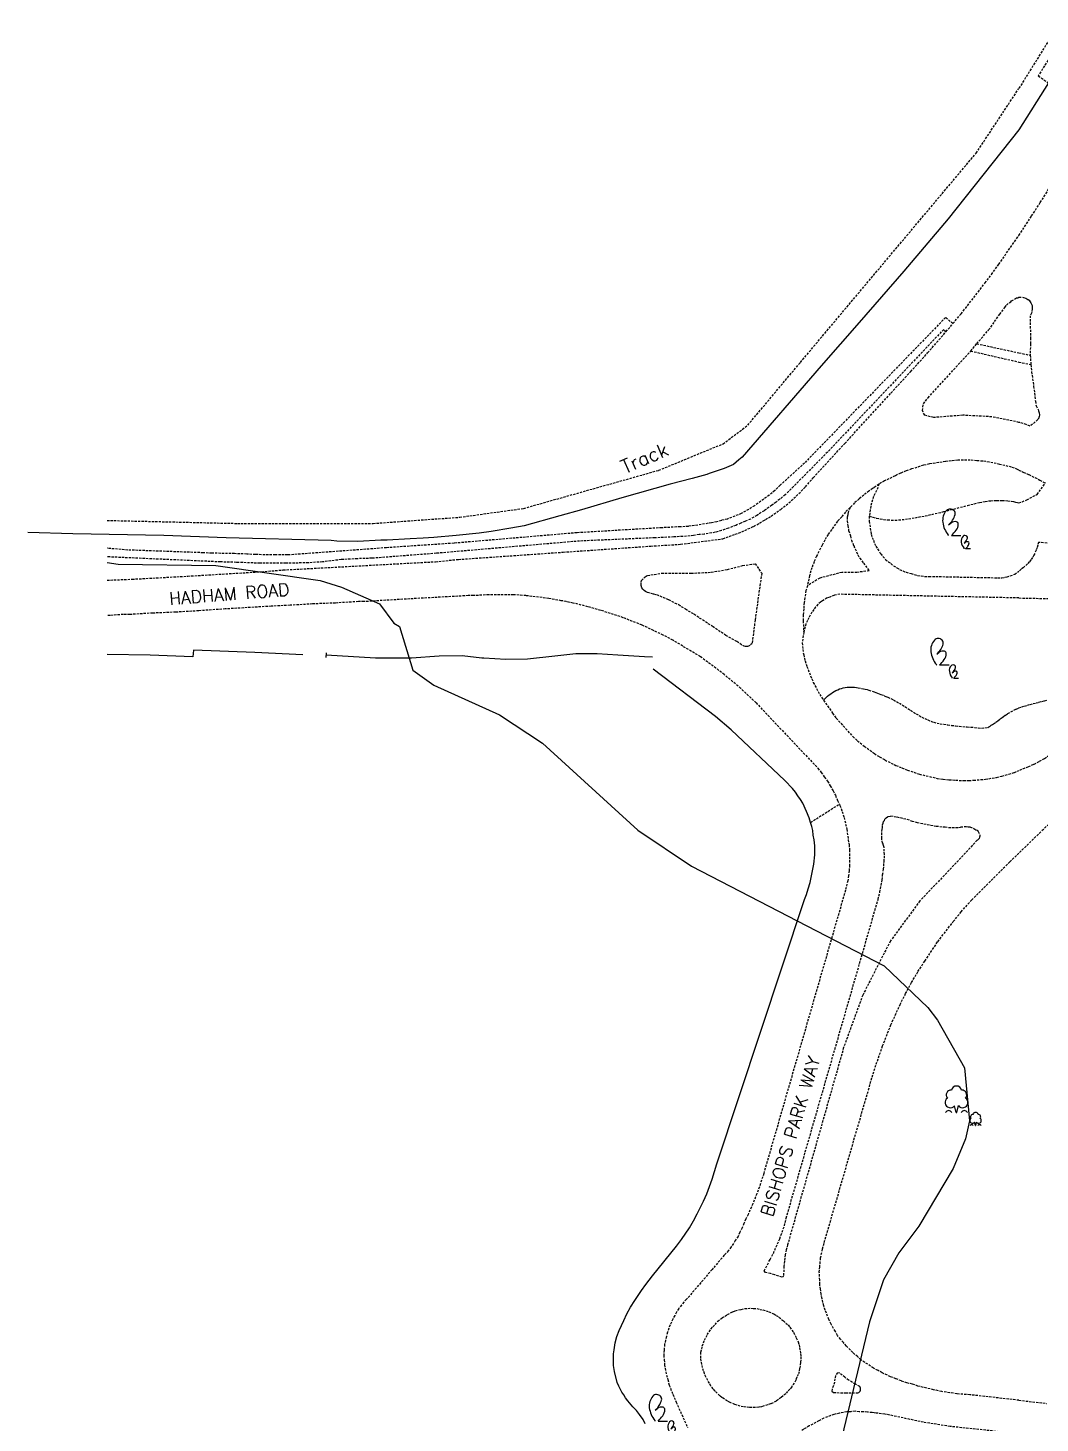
# Model space of a CAD drawing. Extents: x 546784 to 547409, y 221405 to 222038.
# Drawn here: x 546784.1 to 547004.6, y 221696 to 222000 of the extents above; entities that cross this region are included whole.
import ezdxf

# ---------------------------------------------------------------- set-up
doc = ezdxf.new("R2010")
doc.units = 0
doc.linetypes.add('xos$0$DASHED', pattern=[0.75, 0.5, -0.25])
doc.layers.get('0').update_dxf_attribs({"color": 252, "linetype": 'CONTINUOUS'})
for name, color, linetype in [('xos$0$G8010021', 252, 'xos$0$DASHED'), ('xos$0$G8010030', 252, 'CONTINUOUS'), ('xos$0$G8010032', 252, 'xos$0$DASHED'), ('xos$0$G8010036', 252, 'xos$0$DASHED'), ('xos$0$G8010052', 252, 'CONTINUOUS'), ('xos$0$G8010059', 252, 'CONTINUOUS'), ('xos$0$G8010384', 252, 'CONTINUOUS'), ('xos$0$G8010392', 252, 'CONTINUOUS'), ('xos$0$G8011000', 252, 'CONTINUOUS'), ('xos$0$G8011009', 252, 'CONTINUOUS'), ('xos$0$G8011361', 252, 'CONTINUOUS')]:
    doc.layers.add(name, color=color, linetype=linetype)
doc.styles.add('xos$0$STANDARD', font='SIMPLEX.SHX')

# ---------------------------------------------------------------- blocks, each defined once
blk = doc.blocks.new('xos$0$TREESNC')
for p, q in [((-9.850307, -0.020979), (-11.40205, 5.93598)), ((-9.42613, -0.023327), (-7.841501, 6.003956)), ((-9.851686, -0.023327), (-9.42613, -0.023327)), ((6.876541, -11.487103), (6.100666, -8.508627)), ((6.875848, -11.488281), (7.08863, -11.488281)), ((7.08863, -11.488281), (7.880945, -8.474639))]:
    blk.add_line(p, q)
for centre, radius, start, end in [((-15.010924, 8.775178), 4.597739, 124.320684, 321.504411), ((-14.304557, 15.271406), 4.262135, 87.445922, 219.289963), ((-9.638904, 18.477109), 4.597739, 13.229441, 166.770559), ((-4.172782, 8.775178), 4.597739, 217.066148, 56.595122), ((-4.973258, 15.271406), 4.262135, 321.417723, 92.554078), ((-16.486914, -1.461918), 3.09299, 28.842917, 151.157083), ((-2.818629, -1.461918), 3.09299, 28.842917, 151.157083), ((6.982239, -2.238063), 2.298874, 13.229441, 166.770559), ((4.296233, -7.089024), 2.298874, 124.320684, 321.504411), ((3.558234, -12.207576), 1.546499, 28.842917, 151.157083), ((4.649416, -3.84091), 2.131067, 87.445922, 219.289963), ((9.7153, -7.089024), 2.298874, 217.066148, 56.595122), ((10.392377, -12.207576), 1.546499, 28.842917, 151.157083), ((9.315062, -3.84091), 2.131067, 321.417723, 92.554078)]:
    blk.add_arc(centre, radius, start, end)
blk = doc.blocks.new('xos$0$SCRUB')
for p, q in [((-10.872561, 9.449429), (-8.66293, 11.155934)), ((-8.411833, 0.013472), (-0.125694, 0.013472)), ((2.706505, -6.717583), (3.811324, -5.864331)), ((3.936873, -11.435566), (8.079942, -11.435566))]:
    blk.add_line(p, q)
for centre, radius, start, end in [((-3.347666, 13.226441), 12.756883, 138.700591, 187.51753), ((-9.745843, 18.847256), 4.240413, 87.97715, 138.700591), ((-22.364988, 23.001236), 17.768713, 310.299169, 344.43356), ((-9.778006, 17.936685), 5.151554, 44.469829, 87.97715), ((-8.541617, 19.150405), 3.418993, 344.43356, 44.469829), ((5.790886, 14.432399), 21.974668, 187.51753, 219.464845), ((-12.704999, -0.795383), 1.983281, 22.490634, 39.464845), ((-5.471981, 6.489664), 5.652978, 75.355339, 124.365576), ((-56.311339, 46.309683), 66.616073, 315.975134, 321.269797), ((-10.936016, 9.917905), 8.450096, 321.269797, 0.226721), ((-4.569556, 9.943099), 2.083589, 0.226721, 75.355339), ((3.269868, -2.018674), 2.12021, 87.97715, 138.700591), ((3.253782, -2.473959), 2.575781, 44.469829, 87.97715), ((6.468956, -4.829081), 6.378441, 138.700591, 187.51753), ((11.038228, -4.226102), 10.987338, 187.51753, 219.464845), ((1.79029, -11.839993), 0.991645, 22.490634, 39.464845), ((-3.039705, 0.058316), 8.88436, 310.299169, 344.43356), ((5.406795, -8.19747), 2.826493, 75.355339, 124.365576), ((-20.012884, 11.712544), 33.308036, 315.975134, 321.269797), ((3.871977, -1.867099), 1.7095, 344.43356, 44.469829), ((2.674781, -6.483349), 4.225052, 321.269797, 0.226721), ((5.858007, -6.470752), 1.041795, 0.226721, 75.355339)]:
    blk.add_arc(centre, radius, start, end)

msp = doc.modelspace()

# ---------------------------------------------------------------- linework, layer by layer
at = {"layer": 'xos$0$G8010021'}
for points in [[(547000, 221954.8), (547002.75, 221959.03), (547004.65, 221961.95), (547007.1, 221965.85), (547010.75, 221972.05), (547012.95, 221976.05), (547015.1, 221980.15), (547018.65, 221987.4), (547024.39, 222000)], [(546985.61, 221935.59), (546987.4, 221937.7), (546992.6, 221944.4), (546993.99, 221946.3), (546995.6, 221948.5), (547000, 221954.8)], [(546990.8, 221931.2), (546993.4, 221934.2), (546994.7, 221936), (546995.8, 221937.6), (546996.9, 221939.1), (546997.3, 221939.6), (546997.9, 221940.1), (546998.2, 221940.3), (546998.4, 221940.5), (546999, 221940.9), (546999.5, 221941.2), (546999.8, 221941.2), (547000, 221941.3)], [(547000, 221941.3), (547000.75, 221941.3), (547001, 221941.25), (547001.5, 221941.1), (547002, 221940.8), (547002.2, 221940.65), (547002.45, 221940.35), (547002.6, 221940.1), (547002.75, 221939.8), (547002.85, 221939.5), (547002.9, 221939.2), (547002.9, 221938.75), (547002.8, 221938.15), (547002.7, 221937.85), (547002.45, 221937.3), (547002.45, 221935), (547002.55, 221932.45), (547002.5, 221931.15), (547002.45, 221928.7)], [(546984.1, 221933.8), (546985.61, 221935.59)], [(546972.12, 221920.44), (546976.4, 221925.1), (546980.1, 221929.2), (546984.1, 221933.8)], [(546978.96, 221916.61), (546979.21, 221918.1), (546980.21, 221919.43), (546989.5, 221929.6)], [(546989.5, 221929.6), (546990.8, 221931.2)], [(547002.6, 221926.65), (547002.75, 221925.05), (547003.2, 221921.9), (547003.6, 221918.65), (547003.75, 221917.65), (547004.15, 221916.85), (547004.25, 221916.6), (547004.4, 221916.05), (547004.45, 221915.8), (547004.45, 221915.6), (547004.4, 221915.35), (547004.35, 221915.15), (547004.3, 221915), (547004.2, 221914.8), (547004.1, 221914.65), (547002.43, 221913.23)], [(547002.45, 221928.7), (547002.6, 221926.65)], [(546944.28, 221892.58), (546944.8, 221892.9), (546946, 221893.6), (546948.1, 221895.1), (546949.3, 221896), (546951.5, 221898), (546953.5, 221900), (546955.2, 221902), (546962.06, 221909.47), (546972.12, 221920.44)], [(547000, 221914.06), (546994.1, 221915.27), (546987.78, 221915.61), (546981.46, 221915.11), (546979.46, 221915.61), (546978.96, 221916.61)], [(547002.43, 221913.23), (547001.6, 221913.56), (547000, 221914.06)], [(547000, 221903.63), (546999.7, 221903.8), (546998.4, 221904.3), (546995.8, 221904.9), (546993.5, 221905.4), (546992.1, 221905.6), (546990.8, 221905.7), (546989.4, 221905.8), (546986.7, 221905.8), (546985.3, 221905.7), (546984, 221905.5), (546981.8, 221905.2), (546980.5, 221905), (546979.2, 221904.7), (546976.6, 221903.9), (546975.4, 221903.5), (546974.2, 221903), (546973, 221902.4), (546970.7, 221901.3), (546969.5, 221900.6)], [(547000, 221903.63), (547000.95, 221903.2), (547002.15, 221902.7), (547004.55, 221901.5), (547005.7, 221900.85), (547005.77, 221900.81)], [(546969.5, 221900.6), (546968.4, 221899.8), (546968.12, 221899.62), (546967.3, 221899.1), (546966.2, 221898.2), (546965.2, 221897.4), (546964.2, 221896.5), (546963.2, 221895.5)], [(546963.2, 221895.5), (546962.2, 221894.5), (546961.4, 221893.5), (546960.5, 221892.5), (546959.2, 221890.7), (546958.4, 221889.6), (546957.7, 221888.4), (546957.1, 221887.3), (546955.9, 221884.9), (546955.4, 221883.7), (546954.9, 221882.4), (546954.4, 221880.69), (546953.9, 221878.46)], [(546801.34, 221879.68), (546806.82, 221879.89), (546818.95, 221880.56), (546835, 221881.52), (546839.7, 221881.9), (546872.9, 221883.7), (546877.9, 221884.2), (546900.68, 221885.78), (546919.8, 221887.1), (546926.3, 221887.5), (546935.5, 221888.7), (546936.9, 221889.2), (546938.2, 221889.7), (546939.6, 221890.2), (546942.2, 221891.4), (546943.5, 221892.1), (546944.28, 221892.58)], [(546941.37, 221865.41), (546941.07, 221865.31), (546940.87, 221865.21), (546940.27, 221865.21), (546939.57, 221865.61), (546938.57, 221866.31), (546936.17, 221867.61), (546933.37, 221869.51), (546929.07, 221872.31), (546927.57, 221873.21), (546926.17, 221874.11), (546923.67, 221875.41), (546920.97, 221876.51), (546920.37, 221876.61), (546919.37, 221876.91), (546919.07, 221877.01), (546918.67, 221877.21), (546918.37, 221877.41), (546918.07, 221877.71), (546917.87, 221878.01), (546917.67, 221878.61), (546917.67, 221879.21), (546917.77, 221879.61), (546918.57, 221880.41), (546919.07, 221880.71), (546922.14, 221881.19), (546928.58, 221881.19), (546932.95, 221881.4), (546936.48, 221882.02), (546939.8, 221882.85), (546942.51, 221883.27)], [(546942.51, 221883.27), (546943.96, 221881.19), (546942.51, 221871), (546941.87, 221865.91), (546941.37, 221865.41)], [(546953.9, 221878.46), (546953.6, 221877.4), (546953.2, 221874.8), (546953.1, 221873.4), (546953, 221872.1), (546953, 221870.8), (546953.1, 221868.3)], [(546942.72, 221852.97), (546941.1, 221854.5), (546939.4, 221856.1), (546935.8, 221859.1), (546934, 221860.5), (546930.6, 221863), (546924.6, 221866.6), (546922.5, 221867.7), (546920.4, 221868.7), (546917.9, 221869.9), (546915.8, 221870.7), (546913.8, 221871.5), (546911.7, 221872.2), (546908.9, 221873.1), (546906.1, 221873.9), (546902.9, 221874.7), (546901.36, 221875), (546900.3, 221875.2), (546897.6, 221875.7), (546892.6, 221876.3), (546889.9, 221876.5), (546884.5, 221876.5), (546881.2, 221876.3), (546880, 221876.3), (546867.3, 221875.6), (546857.3, 221875), (546856.1, 221875), (546851.1, 221874.7), (546846.1, 221874.5), (546841.2, 221874.2), (546837.1, 221874), (546827.1, 221873.4), (546824.1, 221873.2), (546821.3, 221873), (546816.3, 221872.7), (546811.3, 221872.5), (546806.3, 221872.2), (546804.9, 221872.2), (546802, 221872), (546801.34, 221871.97)], [(546953.1, 221868.3), (546953, 221867.6), (546952.8, 221866), (546952.9, 221864.6), (546953.1, 221863.4), (546953.4, 221862.1), (546953.8, 221860.9), (546954.6, 221858.8), (546954.87, 221858.18), (546955.2, 221857.4), (546956.6, 221854.8), (546957.4, 221853.5)], [(546957.4, 221853.5), (546958.3, 221852.3), (546959.4, 221850.7), (546960.2, 221849.6), (546963.8, 221845.6), (546964.8, 221844.7), (546966.3, 221843.5), (546968.5, 221841.9), (546969.6, 221841.2), (546970.8, 221840.5), (546973.2, 221839.3), (546974.5, 221838.8), (546975.33, 221838.45), (546975.7, 221838.3), (546978.3, 221837.4), (546982.2, 221836.5), (546983.5, 221836.3), (546984.8, 221836.2), (546986.2, 221836.1), (546987.9, 221836), (546989.1, 221836), (546990.12, 221836.09), (546992.7, 221836.3), (546995.1, 221836.7), (546996.3, 221837), (546997.8, 221837.4), (546999, 221837.8), (547000, 221838.2)], [(547017.99, 221853.41), (547017.7, 221852.9), (547017, 221851.75), (547016.3, 221850.65), (547015.4, 221849.45), (547014.55, 221848.4), (547013.7, 221847.4), (547012.8, 221846.45), (547011.85, 221845.5), (547010.85, 221844.65), (547009.85, 221843.75), (547008.8, 221842.95), (547006.6, 221841.45), (547005.5, 221840.75), (547004.35, 221840.1), (547003.15, 221839.5), (547001.95, 221838.95), (547000, 221838.2)], [(546942.72, 221852.97), (546956.2, 221838.7), (546956.9, 221837.8), (546957.6, 221836.8), (546958.3, 221835.9), (546958.9, 221834.9)], [(547028.09, 221846.92), (547007.55, 221827.55), (547005.31, 221825.38), (547000, 221820.22)], [(546958.9, 221834.9), (546959.5, 221833.8), (546960, 221832.8), (546960.5, 221831.7), (546960.87, 221830.88)], [(546960.87, 221830.88), (546961, 221830.6), (546961.5, 221829.3), (546961.9, 221828), (546962.5, 221825.4), (546962.8, 221823.1), (546963, 221822), (546963.1, 221820.9), (546963.1, 221817.6), (546963, 221816.4), (546962.9, 221815.3), (546962.7, 221814.2), (546962.2, 221812.1), (546944.4, 221750.4), (546943.7, 221748.2), (546942.9, 221746), (546942, 221743.8), (546941, 221741.5), (546940.5, 221740.5), (546940.1, 221739.5), (546939.7, 221738.6), (546939.2, 221737.6), (546938.8, 221736.7), (546938.2, 221735.8), (546937.3, 221734.4), (546936.7, 221733.6), (546935.8, 221732.6), (546933.14, 221729.48)], [(546944.5, 221729.2), (546945.8, 221731.7), (546946.5, 221733), (546947.1, 221734.4), (546947.9, 221736.2), (546948.9, 221739), (546949.3, 221740.7), (546969.3, 221810.1), (546969.7, 221811.7), (546970.2, 221814.4), (546970.3, 221815.5), (546970.5, 221816.7), (546970.6, 221818.4), (546970.7, 221819.1), (546970.7, 221819.9), (546970.6, 221820.6), (546970.6, 221821.4), (546970.5, 221821.9), (546970.3, 221822.4), (546970.1, 221823.4), (546970.1, 221824.2), (546970.2, 221825.4), (546970.3, 221825.7), (546970.3, 221826.4), (546970.4, 221826.7), (546970.5, 221827.1), (546970.7, 221827.3), (546970.8, 221827.6), (546971.1, 221827.9), (546971.34, 221828.08)], [(546971.34, 221828.08), (546971.5, 221828.2), (546972.1, 221828.3), (546973.4, 221828.1), (546975.6, 221827.6), (546976.7, 221827.2), (546977.8, 221826.9), (546980.8, 221826.3), (546982, 221826.1), (546983.9, 221825.9), (546984.7, 221825.8), (546986.8, 221825.8), (546987.3, 221825.9), (546988.2, 221826), (546988.5, 221826), (546988.9, 221825.9), (546989.3, 221825.9), (546990.2, 221825.6), (546990.4, 221825.4), (546990.6, 221825.3), (546990.9, 221825.2)], [(546990.9, 221825.2), (546991.1, 221824.9), (546991.5, 221824.1), (546991.5, 221823.9), (546991.4, 221823.7), (546991.3, 221823.4), (546990.9, 221823), (546986.33, 221818.12), (546978.43, 221809.8), (546971.99, 221801.07), (546965.96, 221789.26), (546961.8, 221777.83), (546949.6, 221734.9), (546949.3, 221733.8), (546949.1, 221732.7), (546948.9, 221731.3), (546948.8, 221730.2), (546948.7, 221728), (546948.4, 221727.8)], [(546956.9, 221724.1), (546956.8, 221725.2), (546956.6, 221726.2), (546956.6, 221727.2), (546956.5, 221728.9), (546956.6, 221730), (546956.8, 221732), (546957.2, 221734), (546957.6, 221735.4), (546967.2, 221768.6), (546968, 221771.4), (546968.9, 221774.2), (546970.3, 221778.2), (546972.1, 221782.8), (546974.1, 221787.2), (546975.3, 221789.6), (546976.6, 221792), (546978, 221794.4), (546979.5, 221796.7), (546982.3, 221800.9), (546985.7, 221805.3), (546987.4, 221807.4), (546989.7, 221810), (546998, 221818.3), (546999.88, 221820.11), (547000, 221820.22)], [(546933.14, 221729.48), (546927.6, 221723), (546927, 221722.4), (546926.5, 221721.7), (546925.9, 221721), (546925.4, 221720.2), (546925, 221719.5), (546924.6, 221718.7), (546924, 221717.4), (546923.4, 221715.8), (546923.2, 221714.9), (546923, 221714.1), (546922.8, 221713.2), (546922.7, 221711.9), (546922.6, 221710.8), (546922.7, 221709.8), (546922.8, 221708.7), (546923.2, 221706.5), (546923.5, 221705.5), (546923.8, 221704.3), (546924.6, 221702.3), (546925.3, 221700.6), (546927.8, 221695.1)], [(546948.4, 221727.8), (546946.8, 221728.3), (546945.9, 221728.6), (546944.8, 221728.8), (546944.5, 221729.2)], [(546960.5, 221715.1), (546960, 221716), (546959.1, 221717.6), (546958.6, 221718.6), (546957.8, 221720.6), (546957.5, 221721.6), (546957.1, 221723.1), (546956.9, 221724.1)], [(546944.24, 221699.7), (546943.9, 221699.6), (546943.3, 221699.5), (546942.6, 221699.4), (546941.3, 221699.4), (546940.6, 221699.5), (546940, 221699.6), (546939.3, 221699.7), (546938.1, 221700.1), (546937.1, 221700.5), (546936.5, 221700.8), (546935.55, 221701.43), (546935.3, 221701.6), (546934.8, 221702), (546933.8, 221703), (546933.4, 221703.5), (546932.9, 221704.1), (546932.6, 221704.7), (546932.2, 221705.3), (546931.8, 221706.1), (546931.5, 221706.8), (546931.3, 221707.4), (546930.9, 221708.8), (546930.7, 221710.2), (546930.7, 221711.5), (546930.9, 221712.1), (546931, 221712.8), (546931.3, 221713.5), (546931.5, 221714.1), (546932.1, 221715.3), (546932.9, 221716.5), (546933.3, 221717), (546933.8, 221717.5), (546934.4, 221718.2), (546935.4, 221719), (546936, 221719.3), (546936.5, 221719.7), (546937.7, 221720.3), (546938.2, 221720.5), (546938.9, 221720.7), (546939.5, 221720.8), (546940.2, 221721), (546940.9, 221721), (546941.6, 221721.1), (546942.2, 221721), (546942.9, 221721), (546943.6, 221720.8), (546944.2, 221720.7), (546944.9, 221720.5), (546945.5, 221720.3), (546946.6, 221719.8), (546947.1, 221719.5), (546947.7, 221719.1), (546948.7, 221718.3), (546949.2, 221717.8), (546949.7, 221717.4), (546950.1, 221716.9), (546950.5, 221716.3), (546950.9, 221715.8), (546951.5, 221714.6), (546951.9, 221713.7), (546952.1, 221713.1), (546952.2, 221712.5), (546952.3, 221711.8), (546952.4, 221711.2), (546952.5, 221710.5), (546952.5, 221709.8), (546952.4, 221709.2), (546952.3, 221708.5), (546952.23, 221708.1), (546952.2, 221707.9), (546952.1, 221707.2), (546951.9, 221706.6), (546951.6, 221706), (546951.5, 221705.69), (546951.4, 221705.4), (546950.5, 221703.9), (546950.1, 221703.4), (546949.6, 221702.9), (546949.2, 221702.4), (546948.2, 221701.6), (546947.6, 221701.2), (546947.1, 221700.8), (546945.9, 221700.2), (546945.3, 221700), (546944.24, 221699.7)], [(547000, 221701), (546989.3, 221702.2), (546986.5, 221702.4), (546984.93, 221702.64), (546983.2, 221702.9), (546981.4, 221703.3), (546978, 221704.1), (546976.8, 221704.5), (546975.6, 221704.8), (546974.4, 221705.2), (546973.2, 221705.7), (546972, 221706.1), (546970.2, 221707), (546969.3, 221707.5), (546968.3, 221708), (546965.6, 221709.8), (546964.8, 221710.5), (546963.8, 221711.4), (546962.4, 221712.8), (546961.8, 221713.6), (546961.1, 221714.3), (546960.5, 221715.1)], [(546960.5, 221707), (546960, 221706.4), (546959.9, 221705.7), (546959.8, 221704.9), (546959.3, 221703.4), (546959.2, 221703)], [(546959.2, 221703), (546959.6, 221702.7), (546962.2, 221702.6), (546964.9, 221702.6), (546965.1, 221702.7), (546965.4, 221703), (546965.5, 221703.2), (546965.5, 221703.6), (546965.3, 221704), (546964.4, 221704.5), (546962.9, 221705.4), (546962.1, 221706), (546961, 221706.9), (546960.5, 221707)], [(546995.74, 221694.15), (546985, 221695.3), (546979.2, 221696.2), (546970.8, 221698), (546968.9, 221698.2), (546968.45, 221698.25), (546968, 221698.3), (546967, 221698.4), (546966.1, 221698.5), (546965.2, 221698.5), (546964.3, 221698.6), (546963.4, 221698.5), (546962.5, 221698.5), (546960.9, 221698.2), (546959.7, 221697.9), (546957.5, 221697.1), (546956.4, 221696.5), (546954.3, 221695.4), (546953.1, 221694.7), (546952.58, 221694.32)], [(547000, 221701), (547006, 221700.32)]]:
    msp.add_lwpolyline(points, dxfattribs=at)
at = {"layer": 'xos$0$G8010030'}
for points in [[(547006.43, 221988.03), (547000, 221977.78)], [(547000, 221977.78), (546984.6, 221958.4), (546974.9, 221947), (546965.2, 221935.8), (546956.9, 221926.4), (546939.7, 221906.5), (546939, 221905.9), (546937.8, 221904.9), (546935.8, 221904), (546932.5, 221902.9), (546932, 221902.7), (546928.8, 221901.8), (546924, 221900.6), (546913.5, 221897.6), (546904.7, 221895), (546900, 221893.7), (546892.2, 221891.5), (546889.3, 221891), (546885, 221890.3), (546882.4, 221889.9), (546877.4, 221889.4), (546872.5, 221889), (546870.2, 221888.8), (546867.4, 221888.7), (546862.4, 221888.4), (546861, 221888.4), (546856, 221888.1), (546851.4, 221888.2), (546850.2, 221888.3), (546827.3, 221888.9), (546813.7, 221889.4), (546793.9, 221889.8), (546784.1, 221890.03)], [(546844, 221863.4), (546833.5, 221863.9), (546820.2, 221864.4), (546820, 221863), (546810.7, 221863.3), (546801.34, 221863.45)], [(546918.6, 221695.9), (546918.1, 221696.8), (546917.3, 221697.9), (546916.7, 221698.8), (546915.9, 221699.6), (546914.8, 221700.9), (546914.3, 221701.5), (546913.9, 221702.2), (546913.5, 221702.8), (546912.8, 221704.1), (546912.5, 221704.9), (546911.9, 221707.3), (546911.7, 221708.6), (546911.7, 221711.1), (546911.8, 221712), (546912, 221713.5), (546912.4, 221714.9), (546912.9, 221716.2), (546913.9, 221718.4), (546914.6, 221719.8), (546915.4, 221721.3), (546916.3, 221722.7), (546917.8, 221724.9), (546918.7, 221726.2), (546920.2, 221728.1), (546925.4, 221734.6), (546926.5, 221736), (546928.2, 221738.6), (546929.1, 221740.1), (546929.9, 221741.6), (546931.3, 221744.4), (546932, 221746), (546933.2, 221749.2), (546934.2, 221752.5), (546953.3, 221810.1), (546953.7, 221811.2), (546954.1, 221812.4), (546954.5, 221813.8), (546955.3, 221817.8), (546955.5, 221819.8), (546955.5, 221821.8), (546955.4, 221823.1), (546955.2, 221824.1), (546955.1, 221825.1), (546954.9, 221826), (546954.6, 221826.9), (546954.3, 221827.9), (546953.7, 221829.3), (546952.9, 221831.1), (546952.4, 221831.9), (546951.8, 221832.7), (546951.3, 221833.5), (546950.7, 221834.3), (546949, 221836), (546937.3, 221847.1), (546933.9, 221850), (546920.3, 221860.3)]]:
    msp.add_lwpolyline(points, dxfattribs=at)
at = {"layer": 'xos$0$G8010032'}
for points in [[(547008.19, 222000), (547000, 221986.83)], [(547010.66, 222000), (547004.22, 221989.56), (547006.43, 221988.03)], [(546801.34, 221892.7), (546829.74, 221892.04), (546859.29, 221892.04), (546878.16, 221893.39), (546892.11, 221895.32), (546921.55, 221903.63), (546935.53, 221909.38), (546940.92, 221913.43), (546952.38, 221927.13), (546990.67, 221972.71), (547000, 221986.83)], [(546985.61, 221935.59), (546984, 221936.9), (546953.3, 221905.2), (546948, 221900.4), (546946.8, 221899.2), (546945.6, 221898.2), (546944.4, 221897.3), (546942.4, 221895.9), (546941.1, 221895.1), (546939.5, 221894.2), (546936.5, 221893), (546935.2, 221892.7), (546934.2, 221892.4), (546933, 221892.2), (546930.8, 221891.8), (546928, 221891.4), (546926.2, 221891.3), (546922.2, 221891.1), (546903.7, 221890), (546876.93, 221887.73), (546862.2, 221886.74), (546840.67, 221885.16), (546838, 221885.16), (546833.65, 221885.26), (546831.77, 221885.36), (546829.11, 221885.46), (546824.17, 221885.55), (546822.29, 221885.65), (546805.89, 221886.24), (546801.34, 221886.62)], [(546984.1, 221933.8), (546983.6, 221934.3), (546958.3, 221907.6), (546950.9, 221900.1), (546949.1, 221898.3), (546947.9, 221897.3), (546947.1, 221896.7), (546946.2, 221896), (546944.5, 221894.8), (546942.9, 221893.8), (546941.5, 221893), (546940.4, 221892.5), (546939.4, 221892.1), (546938.3, 221891.6), (546936.7, 221891), (546935.2, 221890.5), (546933.8, 221890.1), (546931.4, 221889.7), (546930.3, 221889.6), (546929.1, 221889.4), (546926.8, 221889.2), (546924.8, 221889.1), (546920.7, 221888.9), (546904.3, 221888.2), (546873.08, 221885.53), (546859.05, 221884.45), (546855.89, 221884.35), (546852.33, 221884.15), (546848.28, 221883.66), (546845.22, 221883.46), (546840.28, 221883.36), (546834.65, 221883.36), (546829.71, 221883.56), (546829.51, 221883.56), (546826.05, 221883.65), (546801.94, 221884.73), (546801.34, 221884.77)], [(546989.5, 221929.6), (547000, 221927.2)], [(546990.8, 221931.2), (547000, 221929.2)], [(547000, 221929.2), (547002.45, 221928.7)], [(547000, 221927.2), (547002.6, 221926.65)], [(546969.5, 221900.6), (546969, 221899.2), (546968.6, 221898.5), (546968.3, 221897.9), (546967.7, 221895.8), (546967.6, 221895), (546967.4, 221893.6), (546967.4, 221892.5), (546967.8, 221889.7), (546968, 221889), (546968.3, 221888.4), (546968.5, 221887.7), (546968.8, 221887.1), (546969.2, 221886.5), (546969.9, 221885.4), (546970.9, 221884.2), (546971.5, 221883.7), (546972.1, 221883.3), (546972.7, 221882.8), (546973.4, 221882.4), (546974, 221882), (546975.4, 221881.4), (546976.5, 221881.1), (546977.2, 221880.9), (546978, 221880.7), (546978.7, 221880.6), (546979.5, 221880.5), (546980.4, 221880.5), (546995.3, 221880.2), (546996.3, 221880.2), (546996.9, 221880.3), (546997.4, 221880.4), (546998.1, 221880.6), (546999.1, 221881), (546999.9, 221881.6), (547000, 221881.63)], [(546963.2, 221895.5), (546962.8, 221894.5), (546962.7, 221893.9), (546962.6, 221893.4), (546962.6, 221892.6), (546962.7, 221891.6), (546962.9, 221890.5), (546963.3, 221889.3), (546963.5, 221888.4), (546964, 221887.2), (546964.3, 221886.5), (546964.9, 221885.2), (546965.3, 221884.5), (546966.1, 221883.4), (546967.4, 221881.7), (546964.71, 221881.37), (546961.38, 221881.37), (546956.6, 221880.13), (546953.9, 221878.46)], [(547000, 221875.8), (547017.35, 221875.45), (547017.45, 221881.2), (547009.75, 221881.85), (547009.85, 221887.45), (547004.25, 221887.9), (547004.1, 221887.3), (547003.95, 221886.75), (547003.75, 221886.2), (547003.25, 221885.1), (547002.95, 221884.6), (547002.6, 221884.1), (547002.25, 221883.65), (547001.85, 221883.2), (547000.95, 221882.4), (547000.45, 221882.05), (547000, 221881.63)], [(547000, 221875.8), (546961, 221876.6), (546959.8, 221876.4), (546958.8, 221876), (546958.2, 221875.8), (546957.2, 221875.2), (546956.8, 221874.9), (546956.2, 221874.4), (546955.7, 221873.8), (546955.3, 221873.3), (546954.9, 221872.7), (546954.2, 221871.5), (546953.9, 221870.9), (546953.6, 221870.2), (546953.4, 221869.5), (546953.1, 221868.3)]]:
    msp.add_lwpolyline(points, dxfattribs=at)
at = {"layer": 'xos$0$G8010036'}
for points in [[(547000, 221896.49), (547001.72, 221897.17), (547003.97, 221898.36), (547005.77, 221900.81)], [(546967.4, 221893.6), (546968.18, 221893.39), (546968.97, 221893.2), (546969.77, 221893.04), (546970.57, 221892.91), (546971.38, 221892.82), (546972.19, 221892.77), (546972.99, 221892.76), (546973.8, 221892.8), (546974.53, 221892.87), (546975.25, 221892.95), (546975.97, 221893.05), (546976.7, 221893.16), (546978.14, 221893.42), (546978.85, 221893.56), (546979.57, 221893.7), (546980.29, 221893.85), (546981, 221894), (546983.61, 221894.61), (546988.79, 221895.97), (546991.4, 221896.6), (546992.62, 221896.83), (546993.85, 221896.99), (546995.09, 221897.06), (546996.34, 221897.06), (546997.58, 221896.98), (546998.8, 221896.8), (546999.26, 221896.7), (546999.71, 221896.58), (547000, 221896.49)], [(546957.4, 221853.5), (546957.68, 221853.81), (546957.99, 221854.11), (546958.31, 221854.4), (546958.64, 221854.67), (546958.99, 221854.93), (546959.36, 221855.18), (546959.73, 221855.4), (546960.12, 221855.61), (546960.51, 221855.8), (546960.91, 221855.97), (546961.32, 221856.11), (546961.73, 221856.22), (546962.15, 221856.31), (546962.57, 221856.37), (546962.98, 221856.4), (546963.4, 221856.4), (546963.79, 221856.38), (546964.19, 221856.34), (546964.58, 221856.3), (546964.97, 221856.24), (546965.75, 221856.1), (546966.13, 221856.01), (546966.52, 221855.92), (546966.9, 221855.82), (546967.29, 221855.71), (546968.43, 221855.35), (546968.8, 221855.21), (546969.18, 221855.08), (546969.55, 221854.94), (546969.93, 221854.8), (546970.67, 221854.5), (546971.03, 221854.35), (546971.4, 221854.2), (546972.69, 221853.59), (546973.94, 221852.89), (546975.17, 221852.12), (546976.39, 221851.33), (546977.61, 221850.56), (546978.85, 221849.84), (546980.12, 221849.22), (546981.43, 221848.72), (546982.8, 221848.4), (546983.64, 221848.27), (546984.48, 221848.15), (546985.32, 221848.04), (546986.17, 221847.94), (546987.01, 221847.84), (546988.7, 221847.7), (546989.55, 221847.64), (546990.4, 221847.6), (546991.84, 221847.42), (546993.2, 221847.6), (546993.46, 221847.74), (546993.71, 221847.89), (546993.97, 221848.05), (546994.21, 221848.21), (546994.46, 221848.37), (546994.94, 221848.71), (546995.18, 221848.89), (546995.42, 221849.06), (546995.9, 221849.42), (546996.14, 221849.59), (546996.37, 221849.77), (546996.62, 221849.94), (546997.1, 221850.28), (546997.6, 221850.6), (546999.4, 221851.6), (547000, 221851.84)], [(547000, 221851.84), (547000.61, 221852.05), (547001.22, 221852.25), (547001.84, 221852.44), (547002.46, 221852.61), (547003.09, 221852.78), (547003.72, 221852.94), (547004.34, 221853.09), (547004.97, 221853.25), (547005.6, 221853.4), (547007.52, 221853.85), (547009.46, 221854.25), (547011.4, 221854.6), (547017.99, 221853.41)], [(546954.6, 221826.9), (546960.87, 221830.88)]]:
    msp.add_lwpolyline(points, dxfattribs=at)
at = {"layer": 'xos$0$G8010052'}
msp.add_lwpolyline([(546849.05, 221862.81), (546849.13, 221863.81)], dxfattribs=at)
at = {"layer": 'xos$0$G8010059'}
msp.add_lwpolyline([(546920.2, 221862.9), (546918.4, 221863), (546916.1, 221863.1), (546912.6, 221863.3), (546908.1, 221863.6), (546903.5, 221863.6), (546898.9, 221863.1), (546892.9, 221862.5), (546888.2, 221862.4), (546883.4, 221862.7), (546883, 221862.7), (546878.7, 221863.2), (546873.7, 221863.1), (546867.7, 221862.7), (546859.8, 221862.7), (546849.09, 221863.31)], dxfattribs=at)
at = {"layer": 'xos$0$G8011361'}
msp.add_lwpolyline([(546801.34, 221883.56), (546803.79, 221883.16), (546825.07, 221882.85), (546847.78, 221879.61), (546852.39, 221878.16), (546860.7, 221874.55), (546863.82, 221870.33), (546865.07, 221869.61), (546867.99, 221860.07), (546872.54, 221856.79), (546886.87, 221850.31), (546896.22, 221844.16), (546916.96, 221825.22), (546928.65, 221817.38), (546970.67, 221795.66), (546980.12, 221786.55), (546982.23, 221783.79), (546988.14, 221773.45), (546989.21, 221761.87), (546988.33, 221757.99), (546985.64, 221751.46), (546978.21, 221738.96), (546973.84, 221733.11), (546970.52, 221727.24), (546967.46, 221718.07), (546959.23, 221683.86)], dxfattribs=at)

# ---------------------------------------------------------------- block references
at = {"layer": 'xos$0$G8010384', "xscale": 0.25, "yscale": 0.25}
msp.add_blockref('xos$0$TREESNC', (546988.8, 221763.7), dxfattribs=at)
at = {"layer": 'xos$0$G8010392', "xscale": 0.25, "yscale": 0.25}
for p in [(546987.4, 221889.4), (546984.8, 221861.2), (546923.47, 221696.47)]:
    msp.add_blockref('xos$0$SCRUB', p, dxfattribs=at)

# ---------------------------------------------------------------- texts
at = {"layer": 'xos$0$G8011000', "style": 'xos$0$STANDARD'}
for s, rotation, p in [('HADHAM ROAD', 4.4607, (546814.95, 221874.27)), ('BISHOPS PARK WAY', 73.2585, (546946.32, 221740.79))]:
    msp.add_text(s, height=2.75, rotation=rotation, dxfattribs=at).set_placement(p)
at = {"layer": 'xos$0$G8011009', "style": 'xos$0$STANDARD'}
msp.add_text('Track', height=3, rotation=23.3, dxfattribs=at).set_placement((546914.11, 221902.83))

doc.saveas('drawing.dxf')
